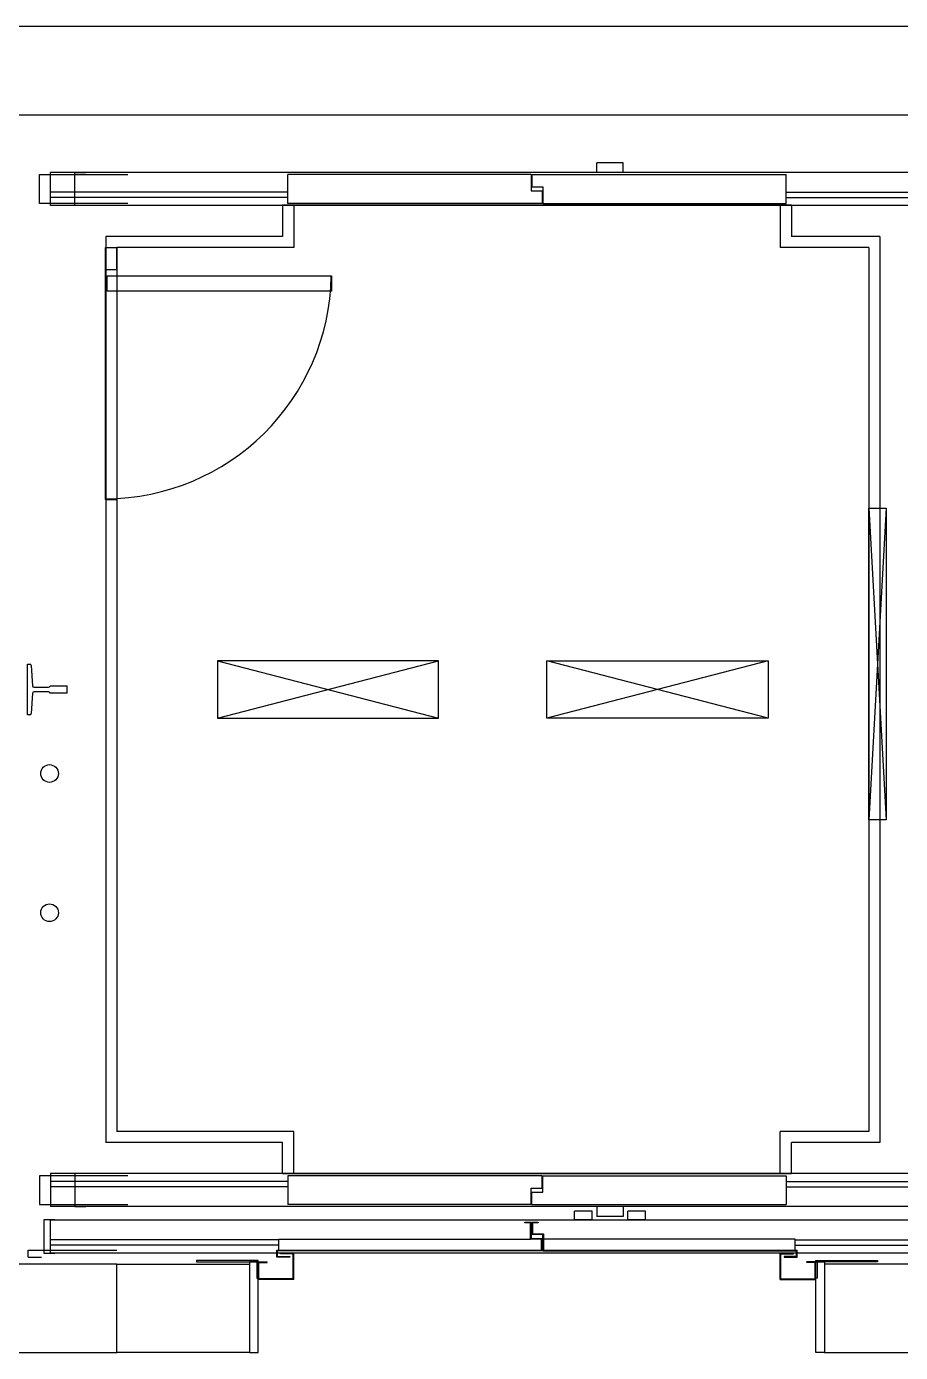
# Model space of a CAD drawing. Header units: inches. Extents: x 115261 to 122061, y 106823 to 110024.
# Drawn here: x 118847 to 120822, y 107024 to 110024 of the extents above; entities that cross this region are included whole.
import ezdxf

# ---------------------------------------------------------------- set-up
doc = ezdxf.new("R2010")
doc.units = ezdxf.units.IN
doc.header["$MEASUREMENT"] = 0
doc.layers.add('freecads.com', color=7, linetype='Continuous')

msp = doc.modelspace()

# ---------------------------------------------------------------- linework, layer by layer
at = {"layer": 'freecads.com'}
for p, q in [((121460.6, 110024), (115860.6, 110024)), ((115860.6, 109824), (121460.6, 109824)), ((120195.6, 109716), (120135.6, 109716)), ((120135.6, 109694), (120135.6, 109716)), ((120195.6, 109694), (120195.6, 109716)), ((118875.6, 109624), (118875.6, 109689)), ((118875.6, 109689), (119075.6, 109689)), ((121100.6, 109694), (118900.6, 109694)), ((118900.6, 109619), (118900.6, 109694)), ((118955.6, 109619), (118955.6, 109694)), ((118955.6, 109694), (118980.6, 109694)), ((119987.1, 109689), (119437.1, 109689)), ((119437.1, 109624), (119437.1, 109689)), ((119987.1, 109689), (119987.1, 109652)), ((119989.1, 109689), (119989.1, 109661)), ((119989.1, 109689), (120564.1, 109689)), ((120195.6, 109694), (120135.6, 109694)), ((120564.1, 109624), (120564.1, 109689)), ((119987.1, 109652), (120012.1, 109652)), ((119989.1, 109661), (120014.1, 109661)), ((120012.1, 109652), (120012.1, 109624)), ((120014.1, 109661), (120014.1, 109624)), ((119075.6, 109624), (118875.6, 109624)), ((119437.1, 109649), (118900.6, 109649)), ((119437.1, 109637), (118900.6, 109637)), ((119425.6, 109620), (119425.6, 109549)), ((119450.6, 109620), (119425.6, 109620)), ((120012.1, 109624), (119437.1, 109624)), ((119450.6, 109620), (119450.6, 109524)), ((120550.6, 109620), (119450.6, 109620)), ((120014.1, 109624), (120564.1, 109624)), ((120550.6, 109620), (120550.6, 109524)), ((120575.6, 109620), (120550.6, 109620)), ((120564.1, 109649), (121100.6, 109649)), ((120564.1, 109637), (121100.6, 109637)), ((120575.6, 109620), (120575.6, 109549)), ((121100.6, 109619), (118900.6, 109619)), ((118980.6, 109619), (118955.6, 109619)), ((119025.6, 109549), (119025.6, 107499)), ((119425.6, 109549), (119025.6, 109549)), ((120775.6, 109549), (120575.6, 109549)), ((120775.6, 109549), (120775.6, 107499)), ((119025.5, 109524), (119050.6, 109524)), ((119025.5, 109474), (119025.5, 109524)), ((119050.6, 109524), (119050.6, 107524)), ((119450.6, 109524), (119050.6, 109524)), ((119050.6, 109474), (119050.6, 109524)), ((120750.6, 109524), (120550.6, 109524)), ((120750.6, 109524), (120750.6, 107524)), ((119025.5, 109474), (119050.6, 109474)), ((119025.5, 108954), (119050.6, 108954)), ((118849.1, 108467), (118849.1, 108581)), ((118849.1, 108581), (118854.3, 108581)), ((118849.1, 108467), (118849.1, 108581)), ((118849.1, 108581), (118854.3, 108581)), ((118857.3, 108578.3), (118859.9, 108532.7)), ((118857.3, 108578.3), (118859.9, 108532.7)), ((118859.9, 108515.4), (118857.3, 108469.8)), ((118859.9, 108515.4), (118857.3, 108469.8)), ((118863.9, 108529), (118896.3, 108529)), ((118863.9, 108529), (118896.3, 108529)), ((118896.3, 108519), (118863.9, 108519)), ((118896.3, 108519), (118863.9, 108519)), ((118900.1, 108532), (118938.1, 108532)), ((118900.1, 108532), (118938.1, 108532)), ((118938.1, 108516.1), (118900.1, 108516.1)), ((118938.1, 108516.1), (118900.1, 108516.1)), ((118938.1, 108516.1), (118938.1, 108532)), ((118854.3, 108467), (118849.1, 108467)), ((118854.3, 108467), (118849.1, 108467)), ((119450.6, 107524), (119050.6, 107524)), ((119450.6, 107428), (119450.6, 107524)), ((120750.6, 107524), (120550.6, 107524)), ((120550.6, 107428), (120550.6, 107524)), ((119425.6, 107499), (119025.6, 107499)), ((119425.6, 107428), (119425.6, 107499)), ((120775.6, 107499), (120575.6, 107499)), ((120575.6, 107428), (120575.6, 107499)), ((119075.6, 107424), (118875.6, 107424)), ((118875.6, 107424), (118875.6, 107359)), ((121100.6, 107429), (118900.6, 107429)), ((118900.6, 107429), (118900.6, 107354)), ((119437.1, 107411), (118900.6, 107411)), ((118980.6, 107429), (118955.6, 107429)), ((118955.6, 107429), (118955.6, 107354)), ((119450.6, 107428), (119425.6, 107428)), ((120012.1, 107424), (119437.1, 107424)), ((119437.1, 107424), (119437.1, 107359)), ((120550.6, 107428), (119450.6, 107428)), ((120012.1, 107396), (120012.1, 107424)), ((120014.1, 107424), (120564.1, 107424)), ((120014.1, 107387), (120014.1, 107424)), ((120575.6, 107428), (120550.6, 107428)), ((120564.1, 107424), (120564.1, 107359)), ((120564.1, 107411), (121100.6, 107411)), ((119437.1, 107399), (118900.6, 107399)), ((119987.1, 107359), (119987.1, 107396)), ((119987.1, 107396), (120012.1, 107396)), ((119989.1, 107359), (119989.1, 107387)), ((119989.1, 107387), (120014.1, 107387)), ((120564.1, 107399), (121100.6, 107399)), ((118875.6, 107359), (119075.6, 107359)), ((121100.6, 107354), (118900.6, 107354)), ((118955.6, 107354), (118980.6, 107354)), ((119987.1, 107359), (119437.1, 107359)), ((119989.1, 107359), (120564.1, 107359)), ((120125.6, 107344), (120085.6, 107344)), ((120085.6, 107324), (120085.6, 107344)), ((120125.6, 107324), (120125.6, 107344)), ((120195.6, 107354), (120135.6, 107354)), ((120135.6, 107354), (120135.6, 107332)), ((120195.6, 107354), (120195.6, 107332)), ((120245.6, 107344), (120205.6, 107344)), ((120205.6, 107324), (120205.6, 107344)), ((120245.6, 107324), (120245.6, 107344)), ((118910.6, 107324), (118885.6, 107324)), ((118885.6, 107324), (118885.6, 107249)), ((118900.6, 107249), (118900.6, 107324)), ((118900.6, 107324), (121100.6, 107324)), ((119973.1, 107317.5), (119973.1, 107319)), ((119973.1, 107319), (119987.1, 107319)), ((119985.6, 107317.5), (119973.1, 107317.5)), ((119985.6, 107280.5), (119985.6, 107317.5)), ((119987.1, 107319), (119987.1, 107282)), ((119989.1, 107291), (119989.1, 107319)), ((119989.1, 107319), (120003.1, 107319)), ((120003.1, 107317.5), (119990.6, 107317.5)), ((119990.6, 107317.5), (119990.6, 107292.5)), ((120003.1, 107319), (120003.1, 107317.5)), ((120125.6, 107324), (120085.6, 107324)), ((120195.6, 107332), (120135.6, 107332)), ((120245.6, 107324), (120205.6, 107324)), ((119417.1, 107255.5), (119417.1, 107280.5)), ((119417.1, 107280.5), (119985.6, 107280.5)), ((120010.6, 107280.5), (119985.6, 107280.5)), ((119987.1, 107282), (120012.1, 107282)), ((120014.1, 107291), (119989.1, 107291)), ((119990.6, 107292.5), (120015.6, 107292.5)), ((120010.6, 107255.5), (120010.6, 107280.5)), ((120010.6, 107255.5), (120010.6, 107280.5)), ((120012.1, 107282), (120012.1, 107254)), ((120014.1, 107254), (120014.1, 107291)), ((120015.6, 107292.5), (120015.6, 107255.5)), ((120584.1, 107280.5), (120015.6, 107280.5)), ((120584.1, 107255.5), (120584.1, 107280.5)), ((118850.6, 107239.5), (118850.6, 107255.5)), ((118850.6, 107255.5), (119050.6, 107255.5)), ((119417.1, 107279), (118900.6, 107279)), ((119417.1, 107267), (118900.6, 107267)), ((119412.1, 107239.5), (119412.1, 107255.5)), ((119412.1, 107255.5), (120010.6, 107255.5)), ((120012.1, 107254), (119413.6, 107254)), ((119413.6, 107241), (119413.6, 107254)), ((120014.1, 107254), (120587.6, 107254)), ((120015.6, 107255.5), (120589.1, 107255.5)), ((120584.1, 107279), (121100.6, 107279)), ((120584.1, 107267), (121100.6, 107267)), ((120587.6, 107241), (120587.6, 107254)), ((120589.1, 107239.5), (120589.1, 107255.5)), ((119050.6, 107224), (118270.6, 107224)), ((118850.6, 107239.5), (118880.6, 107239.5)), ((118885.6, 107249), (118910.6, 107249)), ((121100.6, 107249), (118900.6, 107249)), ((119050.6, 107024), (119050.6, 107224)), ((119050.6, 107024), (119050.6, 107224)), ((119050.6, 107224), (119350.6, 107224)), ((119370.6, 107232), (119230.6, 107232)), ((119230.6, 107232), (119230.6, 107229)), ((119230.6, 107229), (119367.6, 107229)), ((119370.6, 107229), (119350.6, 107229)), ((119350.6, 107229), (119350.6, 107024)), ((119350.6, 107224), (119350.6, 107024)), ((119367.6, 107229), (119367.6, 107192)), ((119370.6, 107192), (119370.6, 107232)), ((119370.6, 107024), (119370.6, 107229)), ((119370.6, 107189), (119370.6, 107229)), ((119370.6, 107229), (119390.6, 107229)), ((119370.6, 107189), (119370.6, 107229)), ((119370.6, 107229), (119390.6, 107229)), ((119372.1, 107190.5), (119372.1, 107227.5)), ((119372.1, 107227.5), (119390.6, 107227.5)), ((119372.1, 107227.5), (119390.6, 107227.5)), ((119372.1, 107190.5), (119372.1, 107227.5)), ((119390.6, 107227.5), (119390.6, 107229)), ((119390.6, 107227.5), (119390.6, 107229)), ((119442.1, 107239.5), (119412.1, 107239.5)), ((119413.6, 107241), (119442.1, 107241)), ((119450.6, 107249), (119420.6, 107249)), ((119420.6, 107247.5), (119420.6, 107249)), ((119420.6, 107247.5), (119420.6, 107249)), ((119450.6, 107249), (119420.6, 107249)), ((119449.1, 107247.5), (119420.6, 107247.5)), ((119449.1, 107247.5), (119420.6, 107247.5)), ((119442.1, 107241), (119442.1, 107239.5)), ((119449.1, 107190.5), (119449.1, 107247.5)), ((119449.1, 107190.5), (119449.1, 107247.5)), ((119450.6, 107189), (119450.6, 107249)), ((119450.6, 107189), (119450.6, 107249)), ((120550.6, 107189), (120550.6, 107249)), ((120550.6, 107249), (120580.6, 107249)), ((120550.6, 107249), (120580.6, 107249)), ((120550.6, 107189), (120550.6, 107249)), ((120552.1, 107247.5), (120580.6, 107247.5)), ((120552.1, 107190.5), (120552.1, 107247.5)), ((120552.1, 107247.5), (120580.6, 107247.5)), ((120552.1, 107190.5), (120552.1, 107247.5)), ((120587.6, 107241), (120559.1, 107241)), ((120559.1, 107241), (120559.1, 107239.5)), ((120559.1, 107239.5), (120589.1, 107239.5)), ((120580.6, 107247.5), (120580.6, 107249)), ((120580.6, 107247.5), (120580.6, 107249)), ((120630.6, 107229), (120610.6, 107229)), ((120610.6, 107227.5), (120610.6, 107229)), ((120610.6, 107227.5), (120610.6, 107229)), ((120630.6, 107229), (120610.6, 107229)), ((120629.1, 107227.5), (120610.6, 107227.5)), ((120629.1, 107227.5), (120610.6, 107227.5)), ((120629.1, 107190.5), (120629.1, 107227.5)), ((120629.1, 107190.5), (120629.1, 107227.5)), ((120630.6, 107192), (120630.6, 107232)), ((120630.6, 107232), (120770.6, 107232)), ((120630.6, 107024), (120630.6, 107229)), ((120630.6, 107229), (120650.6, 107229)), ((120630.6, 107189), (120630.6, 107229)), ((120630.6, 107189), (120630.6, 107229)), ((120770.6, 107229), (120633.6, 107229)), ((120633.6, 107229), (120633.6, 107192)), ((120650.6, 107229), (120650.6, 107024)), ((120650.6, 107224), (120650.6, 107024)), ((120950.6, 107224), (120650.6, 107224)), ((120770.6, 107232), (120770.6, 107229)), ((119367.6, 107192), (119370.6, 107192)), ((119449.1, 107190.5), (119372.1, 107190.5)), ((119449.1, 107190.5), (119372.1, 107190.5)), ((120552.1, 107190.5), (120629.1, 107190.5)), ((120552.1, 107190.5), (120629.1, 107190.5)), ((120633.6, 107192), (120630.6, 107192)), ((119450.6, 107189), (119370.6, 107189)), ((119450.6, 107189), (119370.6, 107189)), ((120550.6, 107189), (120630.6, 107189)), ((120550.6, 107189), (120630.6, 107189)), ((118270.6, 107024), (119050.6, 107024)), ((119350.6, 107024), (119050.6, 107024)), ((119350.6, 107024), (119370.6, 107024)), ((120650.6, 107024), (120630.6, 107024)), ((120650.6, 107024), (120950.6, 107024))]:
    msp.add_line(p, q, dxfattribs=at)
at = {"layer": 'freecads.com', "ltscale": 100}
for p, q in [((120750.6, 108934), (120790.1, 108934)), ((120750.6, 108229), (120750.6, 108934)), ((120790.1, 108934), (120750.6, 108229)), ((120750.6, 108934), (120790.1, 108229)), ((120790.1, 108934), (120790.1, 108229)), ((120790.1, 108229), (120750.6, 108229))]:
    msp.add_line(p, q, dxfattribs=at)
at = {"layer": 'freecads.com', "ltscale": 25}
for p, q in [((119278.1, 108589), (119778.1, 108459)), ((119278.1, 108459), (119778.1, 108589)), ((119778.1, 108589), (119278.1, 108589)), ((119278.1, 108589), (119278.1, 108459)), ((119778.1, 108459), (119778.1, 108589)), ((120523.1, 108589), (120023.1, 108459)), ((120523.1, 108459), (120023.1, 108589)), ((120023.1, 108459), (120023.1, 108589)), ((120023.1, 108589), (120523.1, 108589)), ((120523.1, 108589), (120523.1, 108459)), ((119278.1, 108459), (119778.1, 108459)), ((120523.1, 108459), (120023.1, 108459))]:
    msp.add_line(p, q, dxfattribs=at)
at = {"layer": 'freecads.com'}
for points in [[(119050.6, 108954), (119025.5, 108954), (119025.5, 109474), (119050.6, 109474)], [(119536, 109425), (119029, 109425), (119029, 109459.6), (119536, 109459.6)]]:
    msp.add_lwpolyline(points, close=True, dxfattribs=at)
for centre in [(118898.6, 108334), (118898.6, 108019)]:
    msp.add_circle(centre, 20, dxfattribs=at)
for centre, radius, start, end in [((119023.9, 109467.3), 511.6, 270.1742, 359.1354), ((118854.3, 108578), 3, 4.6316, 90), ((118854.3, 108578), 3, 4.6316, 90), ((118863.9, 108533), 4, 184.6316, 270), ((118863.9, 108533), 4, 184.6316, 270), ((118863.9, 108515), 4, 90, 175.3684), ((118863.9, 108515), 4, 90, 175.3684), ((118864, 108533), 4, 183.0432, 270), ((118864, 108533), 4, 183.0432, 270), ((118864, 108515), 4, 90, 176.9568), ((118864, 108515), 4, 90, 176.9568), ((118896.3, 108533), 4, 270, 344.633), ((118896.3, 108533), 4, 270, 344.633), ((118896.3, 108515), 4, 15.367, 90), ((118896.3, 108515), 4, 15.367, 90), ((118854.3, 108470), 3, 270, 355.3684), ((118854.3, 108470), 3, 270, 355.3684)]:
    msp.add_arc(centre, radius, start, end, dxfattribs=at)

doc.saveas('drawing.dxf')
